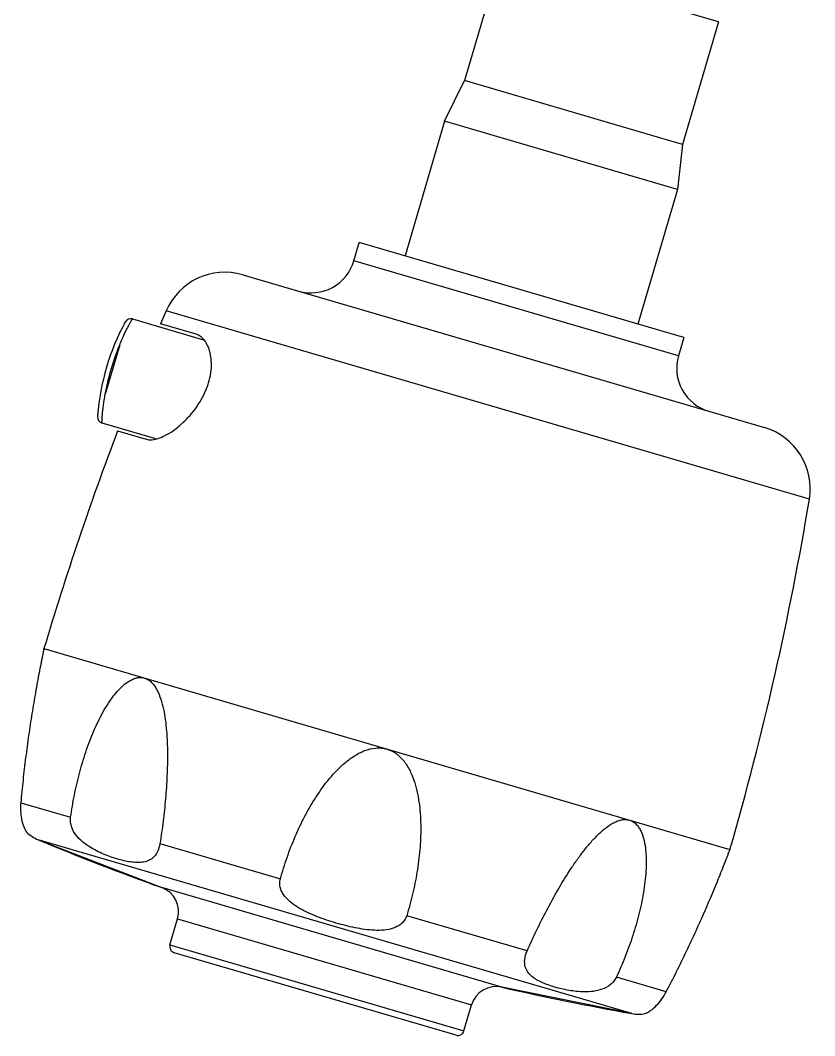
# Model space of a CAD drawing. Header units: millimetres. Extents: x 3766 to 4318, y 26587 to 26937.
# Drawn here: x 3765.7 to 3827.9, y 26777.1 to 26856.7 of the extents above; entities that cross this region are included whole.
import ezdxf

# ---------------------------------------------------------------- set-up
doc = ezdxf.new("R2010")
doc.units = ezdxf.units.MM

msp = doc.modelspace()

# ---------------------------------------------------------------- linework, layer by layer
for points in [[(3803.322, 26861.591), (3803.322, 26861.591), (3800.51, 26851.994), (3800.51, 26851.994)], [(3820.41, 26856.586), (3820.41, 26856.586), (3803.322, 26861.591), (3803.322, 26861.591)], [(3820.41, 26856.586), (3820.41, 26856.586), (3817.598, 26846.989), (3817.598, 26846.989)], [(3798.95, 26848.805), (3798.95, 26848.805), (3800.51, 26851.994), (3800.51, 26851.994)], [(3817.598, 26846.989), (3817.598, 26846.989), (3800.51, 26851.994), (3800.51, 26851.994)], [(3798.95, 26848.805), (3798.95, 26848.805), (3795.855, 26838.247), (3795.855, 26838.247)], [(3817.188, 26843.461), (3817.188, 26843.461), (3798.95, 26848.805), (3798.95, 26848.805)], [(3817.598, 26846.989), (3817.598, 26846.989), (3817.188, 26843.461), (3817.188, 26843.461)], [(3817.188, 26843.461), (3817.188, 26843.461), (3814.095, 26832.905), (3814.095, 26832.905)], [(3791.834, 26837.863), (3791.834, 26837.863), (3792.257, 26839.303), (3792.257, 26839.303)], [(3817.694, 26831.851), (3817.694, 26831.851), (3792.257, 26839.303), (3792.257, 26839.303)], [(3817.273, 26830.411), (3817.273, 26830.411), (3791.834, 26837.863), (3791.834, 26837.863)], [(3783.132, 26836.765), (3780.704, 26837.475), (3778.127, 26836.263), (3777.129, 26833.938)], [(3783.132, 26836.765), (3783.132, 26836.765), (3824.006, 26824.792), (3824.006, 26824.792)], [(3777.129, 26833.938), (3777.129, 26833.938), (3776.694, 26832.918), (3776.694, 26832.918)], [(3827.533, 26819.174), (3827.533, 26819.174), (3777.129, 26833.938), (3777.129, 26833.938)], [(3773.917, 26833.062), (3772.69, 26830.801), (3771.953, 26828.307), (3771.753, 26825.743)], [(3774.496, 26833.302), (3774.27, 26833.368), (3774.029, 26833.268), (3773.917, 26833.062)], [(3774.496, 26833.302), (3774.496, 26833.302), (3780.056, 26831.674), (3780.056, 26831.674)], [(3779.466, 26832.108), (3779.466, 26832.108), (3776.694, 26832.918), (3776.694, 26832.918)], [(3773.486, 26831.274), (3773.486, 26831.274), (3772.35, 26827.398), (3772.35, 26827.398)], [(3817.694, 26831.851), (3817.694, 26831.851), (3817.273, 26830.411), (3817.273, 26830.411)], [(3771.748, 26825.662), (3771.73, 26825.426), (3771.879, 26825.212), (3772.105, 26825.145)], [(3771.752, 26825.743), (3771.752, 26825.743), (3771.746, 26825.651), (3771.746, 26825.651)], [(3771.753, 26825.753), (3771.753, 26825.753), (3771.748, 26825.664), (3771.748, 26825.664)], [(3771.753, 26825.743), (3771.753, 26825.743), (3771.748, 26825.662), (3771.748, 26825.662)], [(3771.759, 26825.832), (3771.759, 26825.832), (3771.753, 26825.753), (3771.753, 26825.753)], [(3776.317, 26823.912), (3776.317, 26823.912), (3772.105, 26825.145), (3772.105, 26825.145)], [(3773.321, 26824.528), (3771.186, 26818.913), (3769.261, 26813.221), (3767.55, 26807.462)], [(3773.321, 26824.528), (3773.321, 26824.528), (3775.546, 26823.877), (3775.546, 26823.877)], [(3827.533, 26819.174), (3827.948, 26821.669), (3826.433, 26824.082), (3824.006, 26824.792)], [(3821.306, 26791.716), (3823.914, 26800.741), (3825.994, 26809.909), (3827.533, 26819.174)], [(3767.533, 26807.385), (3767.533, 26807.385), (3767.55, 26807.462), (3767.55, 26807.462)], [(3767.55, 26807.462), (3767.55, 26807.462), (3821.306, 26791.716), (3821.306, 26791.716)], [(3765.733, 26795.389), (3765.733, 26795.389), (3769.639, 26794.244), (3769.639, 26794.244)], [(3766.197, 26793.06), (3766.458, 26792.816), (3766.761, 26792.621), (3767.091, 26792.484)], [(3766.201, 26793.056), (3766.201, 26793.056), (3766.202, 26793.054), (3766.202, 26793.054)], [(3813.607, 26778.859), (3813.607, 26778.859), (3767.091, 26792.484), (3767.091, 26792.484)], [(3767.091, 26792.484), (3767.091, 26792.484), (3776.78, 26788.729), (3776.78, 26788.729)], [(3767.091, 26792.484), (3770.291, 26791.157), (3773.522, 26789.905), (3776.78, 26788.729)], [(3776.642, 26792.193), (3776.642, 26792.193), (3786.074, 26789.43), (3786.074, 26789.43)], [(3821.306, 26791.716), (3821.306, 26791.716), (3821.274, 26791.633), (3821.274, 26791.633)], [(3803.423, 26780.925), (3803.423, 26780.925), (3776.78, 26788.729), (3776.78, 26788.729)], [(3778.02, 26786.286), (3778.318, 26787.3), (3777.774, 26788.37), (3776.78, 26788.729)], [(3777.423, 26784.251), (3777.423, 26784.251), (3778.02, 26786.286), (3778.02, 26786.286)], [(3778.02, 26786.286), (3778.02, 26786.286), (3801.059, 26779.538), (3801.059, 26779.538)], [(3805.409, 26783.767), (3805.409, 26783.767), (3795.976, 26786.529), (3795.976, 26786.529)], [(3777.423, 26784.251), (3777.423, 26784.251), (3800.463, 26777.503), (3800.463, 26777.503)], [(3799.842, 26777.163), (3799.842, 26777.163), (3777.763, 26783.63), (3777.763, 26783.63)], [(3803.423, 26780.925), (3802.392, 26781.16), (3801.357, 26780.552), (3801.059, 26779.538)], [(3816.317, 26780.572), (3816.317, 26780.572), (3812.411, 26781.716), (3812.411, 26781.716)], [(3813.607, 26778.859), (3813.607, 26778.859), (3803.423, 26780.925), (3803.423, 26780.925)], [(3803.423, 26780.925), (3806.801, 26780.157), (3810.196, 26779.469), (3813.607, 26778.859)], [(3800.463, 26777.503), (3800.463, 26777.503), (3801.059, 26779.538), (3801.059, 26779.538)], [(3813.607, 26778.859), (3813.956, 26778.798), (3814.313, 26778.798), (3814.662, 26778.859)]]:
    msp.add_open_spline(points, degree=3)
for points, knots in [([(3787.49, 26835.489), (3788.381, 26835.228), (3789.339, 26835.331), (3790.153, 26835.776), (3790.153, 26835.776), (3790.968, 26836.222), (3791.573, 26836.972), (3791.834, 26837.863)], [0, 0, 0, 0, 0.5, 0.5, 0.5, 0.5, 1, 1, 1, 1]), ([(3773.486, 26831.273), (3773.546, 26831.423), (3773.609, 26831.571), (3773.674, 26831.72), (3773.674, 26831.72), (3773.733, 26831.855), (3773.793, 26831.989), (3773.856, 26832.122), (3773.856, 26832.122), (3773.911, 26832.24), (3773.967, 26832.358), (3774.025, 26832.474), (3774.025, 26832.474), (3774.074, 26832.573), (3774.124, 26832.671), (3774.176, 26832.769), (3774.176, 26832.769), (3774.198, 26832.81), (3774.22, 26832.852), (3774.242, 26832.893), (3774.242, 26832.893), (3774.262, 26832.929), (3774.282, 26832.965), (3774.302, 26833.001), (3774.302, 26833.001), (3774.319, 26833.032), (3774.337, 26833.063), (3774.354, 26833.094), (3774.354, 26833.094), (3774.369, 26833.119), (3774.385, 26833.145), (3774.4, 26833.17), (3774.4, 26833.17), (3774.412, 26833.19), (3774.424, 26833.21), (3774.437, 26833.229), (3774.437, 26833.229), (3774.446, 26833.244), (3774.456, 26833.257), (3774.465, 26833.27), (3774.465, 26833.27), (3774.472, 26833.28), (3774.478, 26833.288), (3774.485, 26833.296), (3774.485, 26833.296), (3774.488, 26833.297), (3774.489, 26833.3), (3774.492, 26833.301), (3774.492, 26833.301), (3774.493, 26833.302), (3774.495, 26833.302), (3774.496, 26833.302)], [0, 0, 0, 0, 0.076923, 0.076923, 0.076923, 0.076923, 0.153846, 0.153846, 0.153846, 0.153846, 0.230769, 0.230769, 0.230769, 0.230769, 0.307692, 0.307692, 0.307692, 0.307692, 0.384615, 0.384615, 0.384615, 0.384615, 0.461538, 0.461538, 0.461538, 0.461538, 0.538462, 0.538462, 0.538462, 0.538462, 0.615385, 0.615385, 0.615385, 0.615385, 0.692308, 0.692308, 0.692308, 0.692308, 0.769231, 0.769231, 0.769231, 0.769231, 0.846154, 0.846154, 0.846154, 0.846154, 0.923077, 0.923077, 0.923077, 0.923077, 1, 1, 1, 1]), ([(3773.922, 26833.071), (3773.922, 26833.071), (3773.871, 26832.981), (3773.871, 26832.981), (3773.871, 26832.981), (3773.871, 26832.981), (3773.834, 26832.912), (3773.834, 26832.912)], [0, 0, 0, 0, 0.5, 0.5, 0.5, 0.5, 1, 1, 1, 1]), ([(3780.239, 26827.713), (3780.454, 26828.208), (3780.599, 26828.741), (3780.652, 26829.281), (3780.652, 26829.281), (3780.676, 26829.523), (3780.681, 26829.768), (3780.664, 26830.012), (3780.664, 26830.012), (3780.649, 26830.229), (3780.618, 26830.447), (3780.566, 26830.659), (3780.566, 26830.659), (3780.52, 26830.845), (3780.459, 26831.028), (3780.379, 26831.202), (3780.379, 26831.202), (3780.309, 26831.353), (3780.225, 26831.498), (3780.123, 26831.629), (3780.123, 26831.629), (3780.035, 26831.744), (3779.932, 26831.848), (3779.814, 26831.934), (3779.814, 26831.934), (3779.708, 26832.01), (3779.591, 26832.07), (3779.466, 26832.108)], [0, 0, 0, 0, 0.142857, 0.142857, 0.142857, 0.142857, 0.285714, 0.285714, 0.285714, 0.285714, 0.428571, 0.428571, 0.428571, 0.428571, 0.571429, 0.571429, 0.571429, 0.571429, 0.714286, 0.714286, 0.714286, 0.714286, 0.857143, 0.857143, 0.857143, 0.857143, 1, 1, 1, 1]), ([(3772.35, 26827.398), (3772.409, 26827.721), (3772.477, 26828.04), (3772.553, 26828.359), (3772.553, 26828.359), (3772.634, 26828.696), (3772.723, 26829.032), (3772.821, 26829.365), (3772.821, 26829.365), (3772.917, 26829.698), (3773.024, 26830.027), (3773.139, 26830.355), (3773.139, 26830.355), (3773.246, 26830.664), (3773.361, 26830.97), (3773.486, 26831.274)], [0, 0, 0, 0, 0.25, 0.25, 0.25, 0.25, 0.5, 0.5, 0.5, 0.5, 0.75, 0.75, 0.75, 0.75, 1, 1, 1, 1]), ([(3817.273, 26830.411), (3817.012, 26829.521), (3817.115, 26828.562), (3817.56, 26827.749), (3817.56, 26827.749), (3818.006, 26826.934), (3818.758, 26826.329), (3819.649, 26826.068)], [0, 0, 0, 0, 0.5, 0.5, 0.5, 0.5, 1, 1, 1, 1]), ([(3772.105, 26825.145), (3772.104, 26825.145), (3772.104, 26825.147), (3772.102, 26825.149), (3772.102, 26825.149), (3772.101, 26825.152), (3772.101, 26825.155), (3772.1, 26825.157), (3772.1, 26825.157), (3772.098, 26825.168), (3772.097, 26825.179), (3772.097, 26825.189), (3772.097, 26825.189), (3772.096, 26825.207), (3772.096, 26825.224), (3772.096, 26825.242), (3772.096, 26825.242), (3772.096, 26825.264), (3772.096, 26825.288), (3772.097, 26825.311), (3772.097, 26825.311), (3772.097, 26825.341), (3772.098, 26825.371), (3772.1, 26825.401), (3772.1, 26825.401), (3772.102, 26825.436), (3772.104, 26825.472), (3772.106, 26825.506), (3772.106, 26825.506), (3772.109, 26825.548), (3772.112, 26825.589), (3772.114, 26825.63), (3772.114, 26825.63), (3772.117, 26825.676), (3772.121, 26825.723), (3772.125, 26825.77), (3772.125, 26825.77), (3772.134, 26825.88), (3772.145, 26825.988), (3772.157, 26826.098), (3772.157, 26826.098), (3772.171, 26826.226), (3772.187, 26826.356), (3772.203, 26826.484), (3772.203, 26826.484), (3772.223, 26826.63), (3772.244, 26826.776), (3772.268, 26826.922), (3772.268, 26826.922), (3772.294, 26827.081), (3772.32, 26827.24), (3772.351, 26827.4)], [0, 0, 0, 0, 0.076923, 0.076923, 0.076923, 0.076923, 0.153846, 0.153846, 0.153846, 0.153846, 0.230769, 0.230769, 0.230769, 0.230769, 0.307692, 0.307692, 0.307692, 0.307692, 0.384615, 0.384615, 0.384615, 0.384615, 0.461538, 0.461538, 0.461538, 0.461538, 0.538462, 0.538462, 0.538462, 0.538462, 0.615385, 0.615385, 0.615385, 0.615385, 0.692308, 0.692308, 0.692308, 0.692308, 0.769231, 0.769231, 0.769231, 0.769231, 0.846154, 0.846154, 0.846154, 0.846154, 0.923077, 0.923077, 0.923077, 0.923077, 1, 1, 1, 1]), ([(3775.546, 26823.877), (3775.696, 26823.833), (3775.857, 26823.826), (3776.013, 26823.839), (3776.013, 26823.839), (3776.202, 26823.854), (3776.385, 26823.901), (3776.563, 26823.963), (3776.563, 26823.963), (3776.776, 26824.036), (3776.98, 26824.131), (3777.177, 26824.238), (3777.177, 26824.238), (3777.404, 26824.364), (3777.621, 26824.506), (3777.83, 26824.661), (3777.83, 26824.661), (3778.064, 26824.835), (3778.286, 26825.023), (3778.498, 26825.225), (3778.498, 26825.225), (3778.728, 26825.446), (3778.946, 26825.682), (3779.148, 26825.929), (3779.148, 26825.929), (3779.591, 26826.47), (3779.963, 26827.073), (3780.239, 26827.713)], [0, 0, 0, 0, 0.142857, 0.142857, 0.142857, 0.142857, 0.285714, 0.285714, 0.285714, 0.285714, 0.428571, 0.428571, 0.428571, 0.428571, 0.571429, 0.571429, 0.571429, 0.571429, 0.714286, 0.714286, 0.714286, 0.714286, 0.857143, 0.857143, 0.857143, 0.857143, 1, 1, 1, 1]), ([(3767.55, 26807.462), (3767.545, 26807.449), (3767.543, 26807.434), (3767.54, 26807.419), (3767.54, 26807.419), (3767.537, 26807.402), (3767.533, 26807.385), (3767.529, 26807.367), (3767.529, 26807.367), (3767.524, 26807.344), (3767.519, 26807.32), (3767.515, 26807.298), (3767.515, 26807.298), (3767.501, 26807.233), (3767.488, 26807.171), (3767.475, 26807.106), (3767.475, 26807.106), (3767.459, 26807.026), (3767.441, 26806.944), (3767.425, 26806.863), (3767.425, 26806.863), (3767.405, 26806.769), (3767.386, 26806.674), (3767.366, 26806.579), (3767.366, 26806.579), (3767.346, 26806.475), (3767.325, 26806.369), (3767.303, 26806.265), (3767.303, 26806.265), (3767.258, 26806.033), (3767.212, 26805.802), (3767.168, 26805.57), (3767.168, 26805.57), (3767.12, 26805.319), (3767.072, 26805.069), (3767.026, 26804.817), (3767.026, 26804.817), (3766.978, 26804.554), (3766.93, 26804.29), (3766.883, 26804.026), (3766.883, 26804.026), (3766.835, 26803.755), (3766.788, 26803.482), (3766.743, 26803.21), (3766.743, 26803.21), (3766.696, 26802.932), (3766.65, 26802.652), (3766.605, 26802.374), (3766.605, 26802.374), (3766.514, 26801.806), (3766.428, 26801.236), (3766.347, 26800.664), (3766.347, 26800.664), (3766.264, 26800.084), (3766.186, 26799.503), (3766.114, 26798.921), (3766.114, 26798.921), (3766.04, 26798.335), (3765.971, 26797.748), (3765.908, 26797.16), (3765.908, 26797.16), (3765.845, 26796.57), (3765.786, 26795.979), (3765.733, 26795.389)], [0, 0, 0, 0, 0.0625, 0.0625, 0.0625, 0.0625, 0.125, 0.125, 0.125, 0.125, 0.1875, 0.1875, 0.1875, 0.1875, 0.25, 0.25, 0.25, 0.25, 0.3125, 0.3125, 0.3125, 0.3125, 0.375, 0.375, 0.375, 0.375, 0.4375, 0.4375, 0.4375, 0.4375, 0.5, 0.5, 0.5, 0.5, 0.5625, 0.5625, 0.5625, 0.5625, 0.625, 0.625, 0.625, 0.625, 0.6875, 0.6875, 0.6875, 0.6875, 0.75, 0.75, 0.75, 0.75, 0.8125, 0.8125, 0.8125, 0.8125, 0.875, 0.875, 0.875, 0.875, 0.9375, 0.9375, 0.9375, 0.9375, 1, 1, 1, 1]), ([(3769.639, 26794.244), (3769.721, 26794.826), (3769.817, 26795.405), (3769.932, 26795.98), (3769.932, 26795.98), (3770.046, 26796.554), (3770.177, 26797.123), (3770.326, 26797.687), (3770.326, 26797.687), (3770.473, 26798.248), (3770.637, 26798.805), (3770.822, 26799.353), (3770.822, 26799.353), (3770.914, 26799.626), (3771.011, 26799.896), (3771.114, 26800.165), (3771.114, 26800.165), (3771.214, 26800.433), (3771.321, 26800.698), (3771.433, 26800.96), (3771.433, 26800.96), (3771.546, 26801.22), (3771.662, 26801.478), (3771.787, 26801.732), (3771.787, 26801.732), (3771.91, 26801.983), (3772.038, 26802.232), (3772.175, 26802.476), (3772.175, 26802.476), (3772.308, 26802.717), (3772.45, 26802.953), (3772.601, 26803.184), (3772.601, 26803.184), (3772.676, 26803.297), (3772.753, 26803.41), (3772.832, 26803.519), (3772.832, 26803.519), (3772.909, 26803.628), (3772.989, 26803.735), (3773.072, 26803.84), (3773.072, 26803.84), (3773.234, 26804.044), (3773.407, 26804.241), (3773.594, 26804.422), (3773.594, 26804.422), (3773.771, 26804.594), (3773.961, 26804.754), (3774.168, 26804.888), (3774.168, 26804.888), (3774.267, 26804.951), (3774.369, 26805.008), (3774.476, 26805.057), (3774.476, 26805.057), (3774.577, 26805.102), (3774.683, 26805.14), (3774.792, 26805.165), (3774.792, 26805.165), (3774.896, 26805.19), (3775.003, 26805.204), (3775.111, 26805.202), (3775.111, 26805.202), (3775.216, 26805.201), (3775.321, 26805.186), (3775.422, 26805.157)], [0, 0, 0, 0, 0.0625, 0.0625, 0.0625, 0.0625, 0.125, 0.125, 0.125, 0.125, 0.1875, 0.1875, 0.1875, 0.1875, 0.25, 0.25, 0.25, 0.25, 0.3125, 0.3125, 0.3125, 0.3125, 0.375, 0.375, 0.375, 0.375, 0.4375, 0.4375, 0.4375, 0.4375, 0.5, 0.5, 0.5, 0.5, 0.5625, 0.5625, 0.5625, 0.5625, 0.625, 0.625, 0.625, 0.625, 0.6875, 0.6875, 0.6875, 0.6875, 0.75, 0.75, 0.75, 0.75, 0.8125, 0.8125, 0.8125, 0.8125, 0.875, 0.875, 0.875, 0.875, 0.9375, 0.9375, 0.9375, 0.9375, 1, 1, 1, 1]), ([(3775.422, 26805.157), (3775.523, 26805.126), (3775.622, 26805.082), (3775.713, 26805.026), (3775.713, 26805.026), (3775.808, 26804.967), (3775.895, 26804.897), (3775.974, 26804.818), (3775.974, 26804.818), (3776.059, 26804.737), (3776.135, 26804.646), (3776.203, 26804.551), (3776.203, 26804.551), (3776.275, 26804.449), (3776.34, 26804.344), (3776.398, 26804.235), (3776.398, 26804.235), (3776.521, 26804.005), (3776.619, 26803.76), (3776.702, 26803.511), (3776.702, 26803.511), (3776.788, 26803.25), (3776.857, 26802.984), (3776.915, 26802.715), (3776.915, 26802.715), (3776.974, 26802.438), (3777.02, 26802.159), (3777.059, 26801.878), (3777.059, 26801.878), (3777.099, 26801.593), (3777.129, 26801.305), (3777.153, 26801.019), (3777.153, 26801.019), (3777.177, 26800.727), (3777.194, 26800.437), (3777.206, 26800.145), (3777.206, 26800.145), (3777.219, 26799.851), (3777.225, 26799.557), (3777.227, 26799.264), (3777.227, 26799.264), (3777.231, 26798.671), (3777.217, 26798.079), (3777.19, 26797.488), (3777.19, 26797.488), (3777.162, 26796.895), (3777.122, 26796.303), (3777.071, 26795.711), (3777.071, 26795.711), (3777.019, 26795.121), (3776.958, 26794.533), (3776.885, 26793.944), (3776.885, 26793.944), (3776.813, 26793.359), (3776.733, 26792.776), (3776.642, 26792.193)], [0, 0, 0, 0, 0.071429, 0.071429, 0.071429, 0.071429, 0.142857, 0.142857, 0.142857, 0.142857, 0.214286, 0.214286, 0.214286, 0.214286, 0.285714, 0.285714, 0.285714, 0.285714, 0.357143, 0.357143, 0.357143, 0.357143, 0.428571, 0.428571, 0.428571, 0.428571, 0.5, 0.5, 0.5, 0.5, 0.571429, 0.571429, 0.571429, 0.571429, 0.642857, 0.642857, 0.642857, 0.642857, 0.714286, 0.714286, 0.714286, 0.714286, 0.785714, 0.785714, 0.785714, 0.785714, 0.857143, 0.857143, 0.857143, 0.857143, 0.928571, 0.928571, 0.928571, 0.928571, 1, 1, 1, 1]), ([(3786.074, 26789.43), (3786.232, 26789.992), (3786.407, 26790.548), (3786.601, 26791.098), (3786.601, 26791.098), (3786.795, 26791.651), (3787.008, 26792.197), (3787.239, 26792.733), (3787.239, 26792.733), (3787.471, 26793.272), (3787.722, 26793.804), (3787.995, 26794.323), (3787.995, 26794.323), (3788.268, 26794.844), (3788.564, 26795.354), (3788.884, 26795.848), (3788.884, 26795.848), (3789.203, 26796.344), (3789.55, 26796.823), (3789.927, 26797.277), (3789.927, 26797.277), (3790.116, 26797.503), (3790.314, 26797.724), (3790.52, 26797.935), (3790.52, 26797.935), (3790.727, 26798.146), (3790.943, 26798.35), (3791.17, 26798.54), (3791.17, 26798.54), (3791.398, 26798.73), (3791.636, 26798.906), (3791.887, 26799.064), (3791.887, 26799.064), (3792.139, 26799.221), (3792.402, 26799.359), (3792.679, 26799.466), (3792.679, 26799.466), (3792.958, 26799.573), (3793.248, 26799.648), (3793.544, 26799.673), (3793.544, 26799.673), (3793.692, 26799.686), (3793.842, 26799.686), (3793.99, 26799.673), (3793.99, 26799.673), (3794.138, 26799.658), (3794.285, 26799.631), (3794.428, 26799.59)], [0, 0, 0, 0, 0.083333, 0.083333, 0.083333, 0.083333, 0.166667, 0.166667, 0.166667, 0.166667, 0.25, 0.25, 0.25, 0.25, 0.333333, 0.333333, 0.333333, 0.333333, 0.416667, 0.416667, 0.416667, 0.416667, 0.5, 0.5, 0.5, 0.5, 0.583333, 0.583333, 0.583333, 0.583333, 0.666667, 0.666667, 0.666667, 0.666667, 0.75, 0.75, 0.75, 0.75, 0.833333, 0.833333, 0.833333, 0.833333, 0.916667, 0.916667, 0.916667, 0.916667, 1, 1, 1, 1]), ([(3794.428, 26799.59), (3794.571, 26799.547), (3794.709, 26799.491), (3794.841, 26799.423), (3794.841, 26799.423), (3794.974, 26799.355), (3795.1, 26799.274), (3795.217, 26799.183), (3795.217, 26799.183), (3795.451, 26799.001), (3795.656, 26798.782), (3795.833, 26798.542), (3795.833, 26798.542), (3796.009, 26798.303), (3796.156, 26798.045), (3796.284, 26797.776), (3796.284, 26797.776), (3796.409, 26797.508), (3796.515, 26797.23), (3796.603, 26796.948), (3796.603, 26796.948), (3796.692, 26796.665), (3796.765, 26796.378), (3796.824, 26796.089), (3796.824, 26796.089), (3796.884, 26795.8), (3796.931, 26795.507), (3796.969, 26795.214), (3796.969, 26795.214), (3797.041, 26794.629), (3797.073, 26794.039), (3797.076, 26793.449), (3797.076, 26793.449), (3797.078, 26792.86), (3797.052, 26792.272), (3797.001, 26791.686), (3797.001, 26791.686), (3796.949, 26791.101), (3796.875, 26790.518), (3796.779, 26789.94), (3796.779, 26789.94), (3796.684, 26789.362), (3796.569, 26788.788), (3796.433, 26788.218), (3796.433, 26788.218), (3796.3, 26787.651), (3796.147, 26787.087), (3795.976, 26786.529)], [0, 0, 0, 0, 0.083333, 0.083333, 0.083333, 0.083333, 0.166667, 0.166667, 0.166667, 0.166667, 0.25, 0.25, 0.25, 0.25, 0.333333, 0.333333, 0.333333, 0.333333, 0.416667, 0.416667, 0.416667, 0.416667, 0.5, 0.5, 0.5, 0.5, 0.583333, 0.583333, 0.583333, 0.583333, 0.666667, 0.666667, 0.666667, 0.666667, 0.75, 0.75, 0.75, 0.75, 0.833333, 0.833333, 0.833333, 0.833333, 0.916667, 0.916667, 0.916667, 0.916667, 1, 1, 1, 1]), ([(3765.733, 26795.389), (3765.695, 26794.966), (3765.709, 26794.537), (3765.789, 26794.119), (3765.789, 26794.119), (3765.832, 26793.892), (3765.896, 26793.668), (3765.985, 26793.456), (3765.985, 26793.456), (3766.044, 26793.317), (3766.115, 26793.181), (3766.201, 26793.056)], [0, 0, 0, 0, 0.333333, 0.333333, 0.333333, 0.333333, 0.666667, 0.666667, 0.666667, 0.666667, 1, 1, 1, 1]), ([(3765.743, 26795.389), (3765.743, 26795.394), (3765.738, 26795.398), (3765.733, 26795.398), (3765.733, 26795.398), (3765.727, 26795.398), (3765.723, 26795.394), (3765.723, 26795.389), (3765.723, 26795.389), (3765.723, 26795.382), (3765.727, 26795.378), (3765.733, 26795.378), (3765.733, 26795.378), (3765.738, 26795.378), (3765.743, 26795.382), (3765.743, 26795.389)], [0, 0, 0, 0, 0.25, 0.25, 0.25, 0.25, 0.5, 0.5, 0.5, 0.5, 0.75, 0.75, 0.75, 0.75, 1, 1, 1, 1]), ([(3776.642, 26792.193), (3776.606, 26791.96), (3776.538, 26791.728), (3776.428, 26791.517), (3776.428, 26791.517), (3776.341, 26791.351), (3776.227, 26791.196), (3776.087, 26791.072), (3776.087, 26791.072), (3775.969, 26790.967), (3775.831, 26790.884), (3775.685, 26790.825), (3775.685, 26790.825), (3775.546, 26790.769), (3775.399, 26790.734), (3775.25, 26790.716), (3775.25, 26790.716), (3775.099, 26790.696), (3774.945, 26790.692), (3774.793, 26790.697), (3774.793, 26790.697), (3774.632, 26790.704), (3774.472, 26790.721), (3774.313, 26790.745), (3774.313, 26790.745), (3774.145, 26790.769), (3773.979, 26790.803), (3773.815, 26790.84), (3773.815, 26790.84), (3773.641, 26790.88), (3773.47, 26790.926), (3773.298, 26790.975), (3773.298, 26790.975), (3773.119, 26791.027), (3772.943, 26791.085), (3772.766, 26791.148), (3772.766, 26791.148), (3772.583, 26791.212), (3772.401, 26791.282), (3772.22, 26791.358), (3772.22, 26791.358), (3772.033, 26791.437), (3771.847, 26791.521), (3771.665, 26791.613), (3771.665, 26791.613), (3771.475, 26791.71), (3771.289, 26791.814), (3771.108, 26791.929), (3771.108, 26791.929), (3770.921, 26792.048), (3770.739, 26792.179), (3770.569, 26792.324), (3770.569, 26792.324), (3770.39, 26792.476), (3770.224, 26792.645), (3770.079, 26792.831), (3770.079, 26792.831), (3769.928, 26793.029), (3769.801, 26793.247), (3769.721, 26793.482), (3769.721, 26793.482), (3769.679, 26793.604), (3769.65, 26793.73), (3769.635, 26793.858), (3769.635, 26793.858), (3769.621, 26793.987), (3769.622, 26794.117), (3769.639, 26794.244)], [0, 0, 0, 0, 0.058824, 0.058824, 0.058824, 0.058824, 0.117647, 0.117647, 0.117647, 0.117647, 0.176471, 0.176471, 0.176471, 0.176471, 0.235294, 0.235294, 0.235294, 0.235294, 0.294118, 0.294118, 0.294118, 0.294118, 0.352941, 0.352941, 0.352941, 0.352941, 0.411765, 0.411765, 0.411765, 0.411765, 0.470588, 0.470588, 0.470588, 0.470588, 0.529412, 0.529412, 0.529412, 0.529412, 0.588235, 0.588235, 0.588235, 0.588235, 0.647059, 0.647059, 0.647059, 0.647059, 0.705882, 0.705882, 0.705882, 0.705882, 0.764706, 0.764706, 0.764706, 0.764706, 0.823529, 0.823529, 0.823529, 0.823529, 0.882353, 0.882353, 0.882353, 0.882353, 0.941176, 0.941176, 0.941176, 0.941176, 1, 1, 1, 1]), ([(3805.409, 26783.767), (3805.646, 26784.306), (3805.894, 26784.841), (3806.149, 26785.372), (3806.149, 26785.372), (3806.406, 26785.907), (3806.671, 26786.436), (3806.947, 26786.962), (3806.947, 26786.962), (3807.224, 26787.486), (3807.509, 26788.006), (3807.806, 26788.52), (3807.806, 26788.52), (3808.103, 26789.033), (3808.41, 26789.538), (3808.733, 26790.035), (3808.733, 26790.035), (3808.893, 26790.281), (3809.058, 26790.524), (3809.226, 26790.765), (3809.226, 26790.765), (3809.394, 26791.005), (3809.565, 26791.24), (3809.743, 26791.473), (3809.743, 26791.473), (3809.917, 26791.702), (3810.097, 26791.926), (3810.285, 26792.146), (3810.285, 26792.146), (3810.469, 26792.361), (3810.659, 26792.571), (3810.859, 26792.772), (3810.859, 26792.772), (3811.053, 26792.967), (3811.255, 26793.155), (3811.469, 26793.329), (3811.469, 26793.329), (3811.671, 26793.493), (3811.886, 26793.646), (3812.114, 26793.773), (3812.114, 26793.773), (3812.222, 26793.833), (3812.334, 26793.888), (3812.448, 26793.933), (3812.448, 26793.933), (3812.558, 26793.977), (3812.67, 26794.012), (3812.787, 26794.036), (3812.787, 26794.036), (3812.895, 26794.059), (3813.007, 26794.071), (3813.118, 26794.07), (3813.118, 26794.07), (3813.225, 26794.067), (3813.332, 26794.052), (3813.434, 26794.023)], [0, 0, 0, 0, 0.071429, 0.071429, 0.071429, 0.071429, 0.142857, 0.142857, 0.142857, 0.142857, 0.214286, 0.214286, 0.214286, 0.214286, 0.285714, 0.285714, 0.285714, 0.285714, 0.357143, 0.357143, 0.357143, 0.357143, 0.428571, 0.428571, 0.428571, 0.428571, 0.5, 0.5, 0.5, 0.5, 0.571429, 0.571429, 0.571429, 0.571429, 0.642857, 0.642857, 0.642857, 0.642857, 0.714286, 0.714286, 0.714286, 0.714286, 0.785714, 0.785714, 0.785714, 0.785714, 0.857143, 0.857143, 0.857143, 0.857143, 0.928571, 0.928571, 0.928571, 0.928571, 1, 1, 1, 1]), ([(3813.434, 26794.023), (3813.534, 26793.994), (3813.631, 26793.949), (3813.72, 26793.893), (3813.72, 26793.893), (3813.811, 26793.836), (3813.894, 26793.767), (3813.969, 26793.69), (3813.969, 26793.69), (3814.047, 26793.61), (3814.115, 26793.521), (3814.177, 26793.428), (3814.177, 26793.428), (3814.24, 26793.33), (3814.296, 26793.226), (3814.344, 26793.12), (3814.344, 26793.12), (3814.447, 26792.895), (3814.52, 26792.658), (3814.577, 26792.417), (3814.577, 26792.417), (3814.636, 26792.163), (3814.674, 26791.905), (3814.701, 26791.647), (3814.701, 26791.647), (3814.714, 26791.513), (3814.724, 26791.381), (3814.731, 26791.247), (3814.731, 26791.247), (3814.739, 26791.112), (3814.741, 26790.975), (3814.743, 26790.84), (3814.743, 26790.84), (3814.745, 26790.565), (3814.737, 26790.289), (3814.721, 26790.015), (3814.721, 26790.015), (3814.704, 26789.735), (3814.678, 26789.455), (3814.645, 26789.178), (3814.645, 26789.178), (3814.613, 26788.897), (3814.573, 26788.617), (3814.526, 26788.337), (3814.526, 26788.337), (3814.479, 26788.056), (3814.426, 26787.775), (3814.367, 26787.495), (3814.367, 26787.495), (3814.308, 26787.214), (3814.242, 26786.935), (3814.173, 26786.655), (3814.173, 26786.655), (3814.032, 26786.093), (3813.872, 26785.537), (3813.692, 26784.985), (3813.692, 26784.985), (3813.513, 26784.429), (3813.315, 26783.879), (3813.102, 26783.336), (3813.102, 26783.336), (3812.887, 26782.79), (3812.657, 26782.249), (3812.411, 26781.716)], [0, 0, 0, 0, 0.0625, 0.0625, 0.0625, 0.0625, 0.125, 0.125, 0.125, 0.125, 0.1875, 0.1875, 0.1875, 0.1875, 0.25, 0.25, 0.25, 0.25, 0.3125, 0.3125, 0.3125, 0.3125, 0.375, 0.375, 0.375, 0.375, 0.4375, 0.4375, 0.4375, 0.4375, 0.5, 0.5, 0.5, 0.5, 0.5625, 0.5625, 0.5625, 0.5625, 0.625, 0.625, 0.625, 0.625, 0.6875, 0.6875, 0.6875, 0.6875, 0.75, 0.75, 0.75, 0.75, 0.8125, 0.8125, 0.8125, 0.8125, 0.875, 0.875, 0.875, 0.875, 0.9375, 0.9375, 0.9375, 0.9375, 1, 1, 1, 1]), ([(3816.317, 26780.572), (3816.592, 26781.098), (3816.862, 26781.626), (3817.127, 26782.157), (3817.127, 26782.157), (3817.39, 26782.687), (3817.65, 26783.218), (3817.904, 26783.752), (3817.904, 26783.752), (3818.157, 26784.28), (3818.406, 26784.812), (3818.649, 26785.344), (3818.649, 26785.344), (3818.889, 26785.868), (3819.123, 26786.396), (3819.354, 26786.923), (3819.354, 26786.923), (3819.467, 26787.182), (3819.579, 26787.442), (3819.69, 26787.701), (3819.69, 26787.701), (3819.799, 26787.956), (3819.906, 26788.21), (3820.013, 26788.464), (3820.013, 26788.464), (3820.116, 26788.712), (3820.217, 26788.959), (3820.319, 26789.207), (3820.319, 26789.207), (3820.415, 26789.443), (3820.512, 26789.68), (3820.605, 26789.917), (3820.605, 26789.917), (3820.694, 26790.136), (3820.781, 26790.356), (3820.866, 26790.575), (3820.866, 26790.575), (3820.905, 26790.676), (3820.944, 26790.775), (3820.983, 26790.875), (3820.983, 26790.875), (3821.019, 26790.965), (3821.053, 26791.054), (3821.088, 26791.145), (3821.088, 26791.145), (3821.118, 26791.221), (3821.147, 26791.299), (3821.177, 26791.377), (3821.177, 26791.377), (3821.201, 26791.437), (3821.223, 26791.498), (3821.246, 26791.559), (3821.246, 26791.559), (3821.255, 26791.581), (3821.264, 26791.604), (3821.272, 26791.625), (3821.272, 26791.625), (3821.278, 26791.643), (3821.285, 26791.659), (3821.292, 26791.676), (3821.292, 26791.676), (3821.297, 26791.69), (3821.302, 26791.703), (3821.306, 26791.716)], [0, 0, 0, 0, 0.0625, 0.0625, 0.0625, 0.0625, 0.125, 0.125, 0.125, 0.125, 0.1875, 0.1875, 0.1875, 0.1875, 0.25, 0.25, 0.25, 0.25, 0.3125, 0.3125, 0.3125, 0.3125, 0.375, 0.375, 0.375, 0.375, 0.4375, 0.4375, 0.4375, 0.4375, 0.5, 0.5, 0.5, 0.5, 0.5625, 0.5625, 0.5625, 0.5625, 0.625, 0.625, 0.625, 0.625, 0.6875, 0.6875, 0.6875, 0.6875, 0.75, 0.75, 0.75, 0.75, 0.8125, 0.8125, 0.8125, 0.8125, 0.875, 0.875, 0.875, 0.875, 0.9375, 0.9375, 0.9375, 0.9375, 1, 1, 1, 1]), ([(3790.433, 26785.957), (3790.185, 26786.029), (3789.939, 26786.107), (3789.694, 26786.188), (3789.694, 26786.188), (3789.451, 26786.271), (3789.21, 26786.358), (3788.971, 26786.452), (3788.971, 26786.452), (3788.731, 26786.544), (3788.496, 26786.643), (3788.264, 26786.751), (3788.264, 26786.751), (3788.034, 26786.859), (3787.807, 26786.975), (3787.587, 26787.102), (3787.587, 26787.102), (3787.37, 26787.228), (3787.16, 26787.367), (3786.962, 26787.522), (3786.962, 26787.522), (3786.767, 26787.676), (3786.585, 26787.849), (3786.431, 26788.043), (3786.431, 26788.043), (3786.354, 26788.139), (3786.284, 26788.241), (3786.225, 26788.349), (3786.225, 26788.349), (3786.166, 26788.457), (3786.117, 26788.571), (3786.083, 26788.69), (3786.083, 26788.69), (3786.049, 26788.809), (3786.029, 26788.932), (3786.026, 26789.057), (3786.026, 26789.057), (3786.025, 26789.182), (3786.041, 26789.31), (3786.074, 26789.43)], [0, 0, 0, 0, 0.1, 0.1, 0.1, 0.1, 0.2, 0.2, 0.2, 0.2, 0.3, 0.3, 0.3, 0.3, 0.4, 0.4, 0.4, 0.4, 0.5, 0.5, 0.5, 0.5, 0.6, 0.6, 0.6, 0.6, 0.7, 0.7, 0.7, 0.7, 0.8, 0.8, 0.8, 0.8, 0.9, 0.9, 0.9, 0.9, 1, 1, 1, 1]), ([(3795.976, 26786.529), (3795.94, 26786.41), (3795.885, 26786.294), (3795.815, 26786.19), (3795.815, 26786.19), (3795.746, 26786.087), (3795.663, 26785.993), (3795.569, 26785.911), (3795.569, 26785.911), (3795.477, 26785.83), (3795.374, 26785.76), (3795.265, 26785.701), (3795.265, 26785.701), (3795.157, 26785.642), (3795.043, 26785.594), (3794.927, 26785.554), (3794.927, 26785.554), (3794.691, 26785.474), (3794.445, 26785.427), (3794.199, 26785.403), (3794.199, 26785.403), (3793.948, 26785.379), (3793.696, 26785.375), (3793.446, 26785.387), (3793.446, 26785.387), (3793.192, 26785.398), (3792.939, 26785.422), (3792.687, 26785.456), (3792.687, 26785.456), (3792.433, 26785.49), (3792.182, 26785.534), (3791.93, 26785.585), (3791.93, 26785.585), (3791.679, 26785.634), (3791.427, 26785.692), (3791.178, 26785.755), (3791.178, 26785.755), (3790.928, 26785.816), (3790.679, 26785.885), (3790.433, 26785.957)], [0, 0, 0, 0, 0.1, 0.1, 0.1, 0.1, 0.2, 0.2, 0.2, 0.2, 0.3, 0.3, 0.3, 0.3, 0.4, 0.4, 0.4, 0.4, 0.5, 0.5, 0.5, 0.5, 0.6, 0.6, 0.6, 0.6, 0.7, 0.7, 0.7, 0.7, 0.8, 0.8, 0.8, 0.8, 0.9, 0.9, 0.9, 0.9, 1, 1, 1, 1]), ([(3777.423, 26784.251), (3777.387, 26784.123), (3777.402, 26783.986), (3777.465, 26783.87), (3777.465, 26783.87), (3777.529, 26783.753), (3777.636, 26783.668), (3777.763, 26783.63)], [0, 0, 0, 0, 0.5, 0.5, 0.5, 0.5, 1, 1, 1, 1]), ([(3812.411, 26781.716), (3812.357, 26781.599), (3812.288, 26781.488), (3812.206, 26781.389), (3812.206, 26781.389), (3812.126, 26781.289), (3812.032, 26781.198), (3811.932, 26781.119), (3811.932, 26781.119), (3811.736, 26780.964), (3811.512, 26780.849), (3811.277, 26780.764), (3811.277, 26780.764), (3811.055, 26780.684), (3810.825, 26780.633), (3810.592, 26780.601), (3810.592, 26780.601), (3810.37, 26780.57), (3810.147, 26780.558), (3809.923, 26780.56), (3809.923, 26780.56), (3809.711, 26780.56), (3809.498, 26780.573), (3809.285, 26780.594), (3809.285, 26780.594), (3809.083, 26780.615), (3808.881, 26780.643), (3808.681, 26780.679), (3808.681, 26780.679), (3808.488, 26780.712), (3808.297, 26780.751), (3808.107, 26780.796), (3808.107, 26780.796), (3807.925, 26780.838), (3807.744, 26780.886), (3807.566, 26780.938), (3807.566, 26780.938), (3807.395, 26780.988), (3807.225, 26781.043), (3807.058, 26781.103), (3807.058, 26781.103), (3806.898, 26781.16), (3806.742, 26781.222), (3806.587, 26781.292), (3806.587, 26781.292), (3806.441, 26781.357), (3806.296, 26781.429), (3806.159, 26781.51), (3806.159, 26781.51), (3806.026, 26781.587), (3805.899, 26781.674), (3805.781, 26781.773), (3805.781, 26781.773), (3805.668, 26781.869), (3805.562, 26781.978), (3805.476, 26782.1), (3805.476, 26782.1), (3805.385, 26782.228), (3805.314, 26782.373), (3805.27, 26782.524), (3805.27, 26782.524), (3805.219, 26782.704), (3805.207, 26782.896), (3805.223, 26783.083), (3805.223, 26783.083), (3805.245, 26783.32), (3805.313, 26783.551), (3805.409, 26783.767)], [0, 0, 0, 0, 0.058824, 0.058824, 0.058824, 0.058824, 0.117647, 0.117647, 0.117647, 0.117647, 0.176471, 0.176471, 0.176471, 0.176471, 0.235294, 0.235294, 0.235294, 0.235294, 0.294118, 0.294118, 0.294118, 0.294118, 0.352941, 0.352941, 0.352941, 0.352941, 0.411765, 0.411765, 0.411765, 0.411765, 0.470588, 0.470588, 0.470588, 0.470588, 0.529412, 0.529412, 0.529412, 0.529412, 0.588235, 0.588235, 0.588235, 0.588235, 0.647059, 0.647059, 0.647059, 0.647059, 0.705882, 0.705882, 0.705882, 0.705882, 0.764706, 0.764706, 0.764706, 0.764706, 0.823529, 0.823529, 0.823529, 0.823529, 0.882353, 0.882353, 0.882353, 0.882353, 0.941176, 0.941176, 0.941176, 0.941176, 1, 1, 1, 1]), ([(3788.813, 26780.396), (3788.813, 26780.402), (3788.809, 26780.406), (3788.802, 26780.406), (3788.802, 26780.406), (3788.797, 26780.406), (3788.793, 26780.402), (3788.793, 26780.396), (3788.793, 26780.396), (3788.793, 26780.391), (3788.797, 26780.386), (3788.802, 26780.386), (3788.802, 26780.386), (3788.809, 26780.386), (3788.813, 26780.391), (3788.813, 26780.396)], [0, 0, 0, 0, 0.25, 0.25, 0.25, 0.25, 0.5, 0.5, 0.5, 0.5, 0.75, 0.75, 0.75, 0.75, 1, 1, 1, 1]), ([(3814.662, 26778.859), (3814.693, 26778.873), (3814.723, 26778.886), (3814.751, 26778.899), (3814.751, 26778.899), (3814.85, 26778.948), (3814.943, 26779.002), (3815.034, 26779.063), (3815.034, 26779.063), (3815.227, 26779.191), (3815.402, 26779.344), (3815.563, 26779.509), (3815.563, 26779.509), (3815.866, 26779.823), (3816.117, 26780.186), (3816.317, 26780.572)], [0, 0, 0, 0, 0.25, 0.25, 0.25, 0.25, 0.5, 0.5, 0.5, 0.5, 0.75, 0.75, 0.75, 0.75, 1, 1, 1, 1]), ([(3799.842, 26777.163), (3799.969, 26777.125), (3800.106, 26777.14), (3800.222, 26777.204), (3800.222, 26777.204), (3800.339, 26777.267), (3800.426, 26777.374), (3800.463, 26777.503)], [0, 0, 0, 0, 0.5, 0.5, 0.5, 0.5, 1, 1, 1, 1])]:
    msp.add_open_spline(points, degree=3, knots=knots)

doc.saveas('drawing.dxf')
